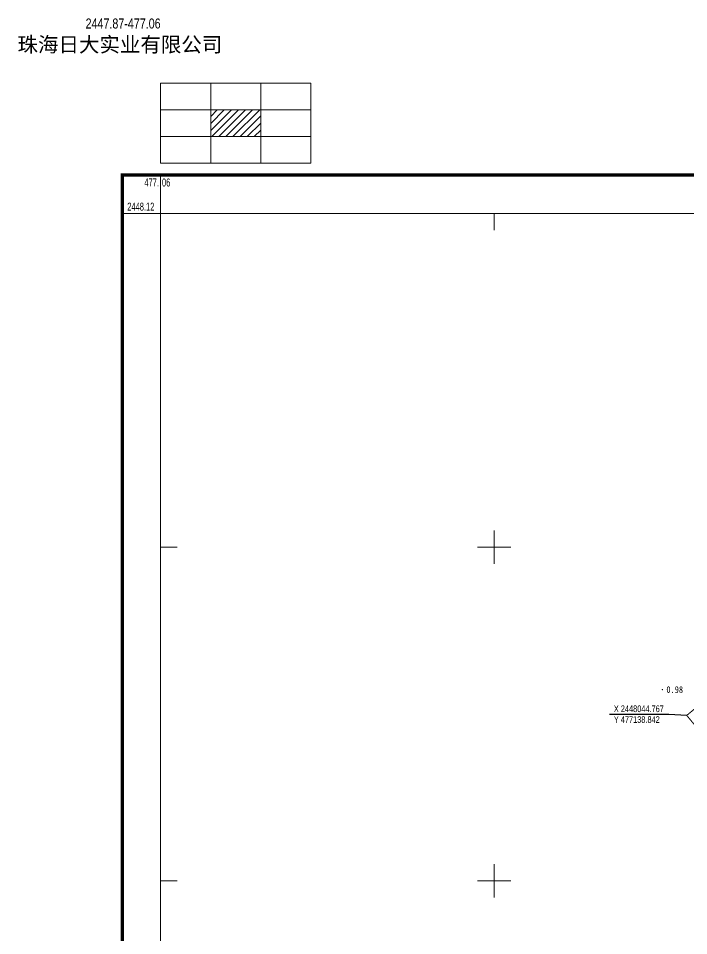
# Model space of a CAD drawing. Extents: x 477039 to 477331, y 2447846 to 2448149.
# Drawn here: x 477038.7 to 477139.1, y 2448011.8 to 2448149.2 of the extents above; entities that cross this region are included whole.
import ezdxf
from ezdxf.enums import TextEntityAlignment as Align

# ---------------------------------------------------------------- set-up
doc = ezdxf.new("R2010")
doc.units = 0
doc.header["$LTSCALE"] = 0.5
doc.layers.get('0').update_dxf_attribs({"linetype": 'CONTINUOUS'})
doc.layers.add('GCD', color=1, linetype='CONTINUOUS')
doc.layers.add('TK', color=7, linetype='CONTINUOUS')
doc.styles.add('中等线体', font='正等线体.TTF')
doc.styles.add('正等线体', font='simhei.ttf')
doc.styles.add('细等线体', font='长等线体.TTF', dxfattribs={"width": 0.8})
doc.styles.add('黑体', font='simhei.ttf')

# ---------------------------------------------------------------- blocks, each defined once
blk = doc.blocks.new('actkf1')
at = {"lineweight": 0}
for p, q in [((45, 24), (0, 24)), ((0, 24), (0, 0)), ((15, 0), (15, 24)), ((30, 0), (30, 24)), ((45, 0), (45, 24)), ((0, 16), (45, 16)), ((0, 8), (45, 8)), ((0, 0), (45, 0))]:
    blk.add_line(p, q, dxfattribs=at)
at = {"color": 0, "lineweight": 0}
for p, q in [((15, 9.79), (21.21, 16)), ((15, 11.91), (19.09, 16)), ((15, 14.04), (16.96, 16)), ((15.33, 8), (23.33, 16)), ((17.45, 8), (25.45, 16)), ((19.57, 8), (27.57, 16)), ((21.69, 8), (29.69, 16)), ((23.81, 8), (30, 14.19)), ((25.94, 8), (30, 12.06)), ((28.06, 8), (30, 9.94))]:
    blk.add_line(p, q, dxfattribs=at)
blk = doc.blocks.new('GC200')
at = {"linetype": 'Continuous', "const_width": 0.2, "flags": 128}
blk.add_lwpolyline([(-0.1, 0, 1), (0.1, 0, 1)], format="xyb", close=True, dxfattribs=at)

msp = doc.modelspace()

# ---------------------------------------------------------------- linework, layer by layer
at = {"color": 10, "linetype": 'Continuous', "const_width": 0.15, "flags": 128}
msp.add_lwpolyline([(477138.842, 2448044.767), (477158.666, 2448020.832), (477086.063, 2447960.707), (477114.033, 2447926.933), (477149.234, 2447923.624), (477275.025, 2448027.799), (477211.297, 2448104.762)], close=True, dxfattribs=at)
at = {"color": 10, "linetype": 'Continuous', "flags": 128}
msp.add_lwpolyline([(477138.842, 2448044.767), (477136.138, 2448044.907), (477127.272, 2448044.907)], dxfattribs=at)
at = {"layer": 'TK', "linetype": 'Continuous', "lineweight": 0}
for p, q in [((477060, 2448120), (477060, 2448125.75)), ((477060, 2448120), (477054.25, 2448120)), ((477110, 2448120), (477110, 2448117.5)), ((477110, 2448067.5), (477110, 2448072.5)), ((477060, 2448070), (477062.5, 2448070)), ((477107.5, 2448070), (477112.5, 2448070)), ((477110, 2448017.5), (477110, 2448022.5)), ((477060, 2448020), (477062.5, 2448020)), ((477107.5, 2448020), (477112.5, 2448020))]:
    msp.add_line(p, q, dxfattribs=at)
at = {"layer": 'TK', "linetype": 'Continuous', "lineweight": 0, "const_width": 0.5, "flags": 128}
msp.add_lwpolyline([(477054.25, 2447864.25), (477315.75, 2447864.25), (477315.75, 2448125.75), (477054.25, 2448125.75)], close=True, dxfattribs=at)
at = {"layer": 'TK', "linetype": 'Continuous', "lineweight": 0, "flags": 128}
msp.add_lwpolyline([(477060, 2447870), (477310, 2447870), (477310, 2448120), (477060, 2448120)], close=True, dxfattribs=at)

# ---------------------------------------------------------------- block references
at = {"layer": 'GCD', "linetype": 'Continuous', "lineweight": 0}
ref = msp.add_blockref('GC200', (477135.189, 2448048.637, 0.98), dxfattribs=dict(at, xscale=0.5, yscale=0.5, zscale=0.5))
ref.add_attrib('height', '0.98', dxfattribs={"linetype": 'Continuous', "lineweight": 0, "height": 1, "style": '正等线体', "width": 0.8}).set_placement((477135.789, 2448048.637, 0.98), align=Align.MIDDLE_LEFT)
at = {"layer": 'TK', "linetype": 'Continuous', "lineweight": 0, "xscale": 0.5, "yscale": 0.5}
msp.add_blockref('actkf1', (477060, 2448127.5), dxfattribs=at)

# ---------------------------------------------------------------- texts
at = {"color": 10, "linetype": 'Continuous', "style": '细等线体', "width": 0.8}
msp.add_text('X 2448044.767', height=1, dxfattribs=at).set_placement((477127.92, 2448044.96), align=Align.BOTTOM_LEFT)
msp.add_text('Y 477138.842', height=1, dxfattribs=at).set_placement((477127.92, 2448044.649), align=Align.TOP_LEFT)
at = {"layer": 'TK', "linetype": 'Continuous', "lineweight": 0, "style": '中等线体', "width": 0.8}
msp.add_text('2447.87-477.06', height=1.5, dxfattribs=at).set_placement((477060, 2448147.25), align=Align.BOTTOM_RIGHT)
at = {"layer": 'TK', "linetype": 'Continuous', "lineweight": 0, "style": '黑体'}
msp.add_text('珠海日大实业有限公司', height=2.25, dxfattribs=at).set_placement((477053.896, 2448143.5), align=Align.BOTTOM_CENTER)
at = {"layer": 'TK', "linetype": 'Continuous', "lineweight": 0, "style": '中等线体', "width": 0.7}
msp.add_text('477.', height=1.2, dxfattribs=at).set_placement((477059.75, 2448124.625), align=Align.MIDDLE_RIGHT)
for s, p in [('06', (477060.2, 2448124.625)), ('2448.12', (477055, 2448121))]:
    msp.add_text(s, height=1.2, dxfattribs=at).set_placement(p, align=Align.MIDDLE_LEFT)

doc.saveas('drawing.dxf')
